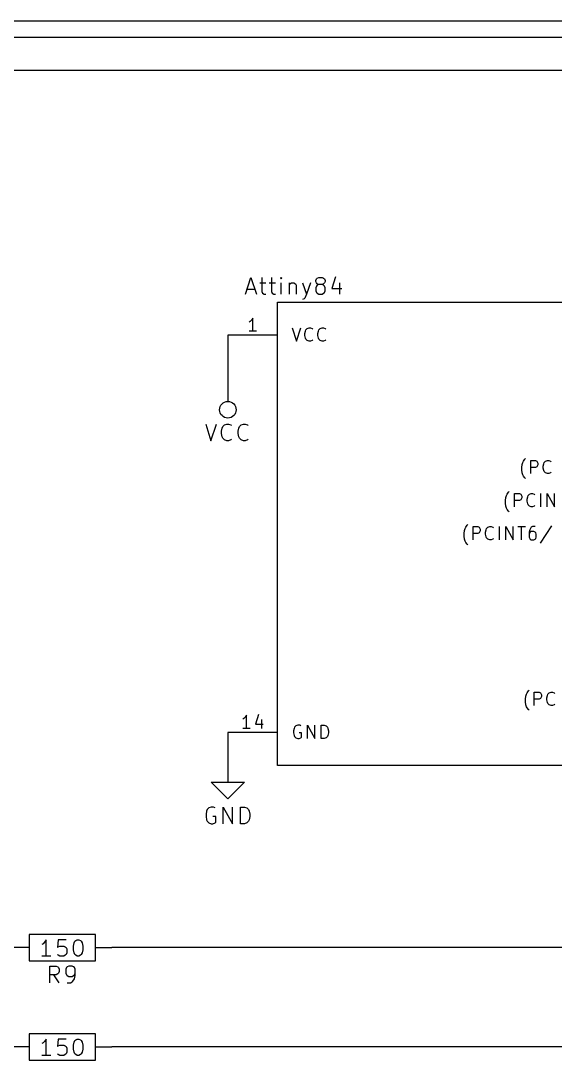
# Model space of a CAD drawing. Extents: x 10 to 287, y -200 to -10.
# Drawn here: x 145.4 to 186.4, y -131.8 to -52.1 of the extents above; entities that cross this region are included whole.
import ezdxf

# ---------------------------------------------------------------- set-up
doc = ezdxf.new("R2010")
doc.units = 0
doc.header["$MEASUREMENT"] = 0

msp = doc.modelspace()

# ---------------------------------------------------------------- linework, layer by layer
at = {"layer": 'Cyan 2'}
for p, q in [((162.636, -73.0504), (163.043, -71.7804)), ((163.043, -71.7804), (163.474, -73.0504)), ((163.906, -71.7804), (163.906, -72.8472)), ((164.643, -71.7804), (164.643, -72.8472)), ((165.379, -71.7804), (165.329, -71.8312)), ((165.43, -71.8312), (165.379, -71.7804)), ((165.379, -71.7804), (165.379, -71.882)), ((168.148, -71.8312), (168.275, -71.7804)), ((168.275, -71.7804), (168.529, -71.7804)), ((168.529, -71.7804), (168.631, -71.8312)), ((169.545, -71.7042), (169.266, -72.6186)), ((163.728, -72.1868), (164.211, -72.1868)), ((164.465, -72.1868), (164.948, -72.1868)), ((165.329, -71.8312), (165.379, -71.882)), ((165.379, -71.882), (165.43, -71.8312)), ((165.379, -73.0504), (165.379, -72.1868)), ((165.989, -72.1868), (165.989, -73.0504)), ((165.989, -72.3138), (166.04, -72.263)), ((166.04, -72.263), (166.167, -72.1868)), ((166.167, -72.1868), (166.345, -72.1868)), ((166.345, -72.1868), (166.472, -72.263)), ((166.472, -72.263), (166.522, -72.3646)), ((166.522, -72.3646), (166.522, -73.0504)), ((167.005, -72.1868), (167.31, -73.0504)), ((167.615, -72.1868), (167.31, -73.0504)), ((168.046, -72.009), (168.097, -71.882)), ((168.046, -72.0852), (168.046, -72.009)), ((168.097, -72.1868), (168.046, -72.0852)), ((168.097, -72.4408), (168.046, -72.5678)), ((168.046, -72.5678), (168.046, -72.7964)), ((168.097, -71.882), (168.148, -71.8312)), ((168.148, -72.263), (168.097, -72.1868)), ((168.148, -72.3646), (168.097, -72.4408)), ((168.275, -72.3138), (168.148, -72.263)), ((168.275, -72.3138), (168.148, -72.3646)), ((168.529, -72.3138), (168.275, -72.3138)), ((168.631, -72.263), (168.529, -72.3138)), ((168.631, -72.3646), (168.529, -72.3138)), ((168.631, -71.8312), (168.707, -71.882)), ((168.707, -72.1868), (168.631, -72.263)), ((168.707, -72.4408), (168.631, -72.3646)), ((168.707, -71.882), (168.758, -72.009)), ((168.758, -72.0852), (168.707, -72.1868)), ((168.758, -72.5678), (168.707, -72.4408)), ((168.758, -72.009), (168.758, -72.0852)), ((168.758, -72.7964), (168.758, -72.5678)), ((169.85, -72.1868), (169.85, -73.0504)), ((162.763, -72.6694), (163.347, -72.6694)), ((163.906, -72.8472), (163.957, -72.9742)), ((163.957, -72.9742), (164.084, -73.0504)), ((164.084, -73.0504), (164.211, -73.0504)), ((164.643, -72.8472), (164.694, -72.9742)), ((164.694, -72.9742), (164.821, -73.0504)), ((164.821, -73.0504), (164.948, -73.0504)), ((167.183, -73.3552), (167.132, -73.406)), ((167.31, -73.0504), (167.183, -73.3552)), ((168.046, -72.7964), (168.097, -72.9234)), ((168.097, -72.9234), (168.148, -72.9742)), ((168.148, -72.9742), (168.275, -73.0504)), ((168.275, -73.0504), (168.529, -73.0504)), ((168.529, -73.0504), (168.631, -72.9742)), ((168.631, -72.9742), (168.707, -72.9234)), ((168.707, -72.9234), (168.758, -72.7964)), ((169.266, -72.6186), (170.028, -72.6186)), ((167.132, -73.406), (167.005, -73.4568)), ((166.218, -75.6412), (166.548, -76.6572)), ((166.548, -76.6572), (166.878, -75.6412)), ((167.259, -75.7936), (167.361, -75.692)), ((167.361, -75.692), (167.513, -75.6412)), ((167.513, -75.6412), (167.615, -75.6412)), ((167.615, -75.6412), (167.742, -75.692)), ((167.742, -75.692), (167.792, -75.7428)), ((168.275, -75.7936), (168.377, -75.692)), ((168.377, -75.692), (168.529, -75.6412)), ((168.529, -75.6412), (168.631, -75.6412)), ((168.631, -75.6412), (168.758, -75.692)), ((168.758, -75.692), (168.808, -75.7428)), ((167.183, -76.073), (167.234, -75.8952)), ((167.183, -76.2254), (167.183, -76.073)), ((167.234, -76.4286), (167.183, -76.2254)), ((167.234, -75.8952), (167.259, -75.7936)), ((167.259, -76.5048), (167.234, -76.4286)), ((167.361, -76.6064), (167.259, -76.5048)), ((167.792, -76.5556), (167.742, -76.6064)), ((168.199, -76.073), (168.25, -75.8952)), ((168.199, -76.2254), (168.199, -76.073)), ((168.25, -76.4286), (168.199, -76.2254)), ((168.25, -75.8952), (168.275, -75.7936)), ((168.275, -76.5048), (168.25, -76.4286)), ((168.377, -76.6064), (168.275, -76.5048)), ((168.808, -76.5556), (168.758, -76.6064)), ((167.513, -76.6572), (167.361, -76.6064)), ((167.615, -76.6572), (167.513, -76.6572)), ((167.742, -76.6064), (167.615, -76.6572)), ((168.529, -76.6572), (168.377, -76.6064)), ((168.631, -76.6572), (168.529, -76.6572)), ((168.758, -76.6064), (168.631, -76.6572)), ((159.588, -83.0326), (159.995, -84.3026)), ((159.995, -84.3026), (160.426, -83.0326)), ((160.807, -83.566), (160.858, -83.3374)), ((160.807, -83.7438), (160.807, -83.566)), ((160.858, -83.9978), (160.807, -83.7438)), ((160.858, -83.3374), (160.909, -83.2104)), ((160.909, -83.2104), (161.036, -83.0834)), ((161.036, -83.0834), (161.214, -83.0326)), ((161.214, -83.0326), (161.341, -83.0326)), ((161.341, -83.0326), (161.519, -83.0834)), ((161.519, -83.0834), (161.569, -83.1342)), ((162.077, -83.566), (162.128, -83.3374)), ((162.077, -83.7438), (162.077, -83.566)), ((162.128, -83.9978), (162.077, -83.7438)), ((162.128, -83.3374), (162.179, -83.2104)), ((162.179, -83.2104), (162.306, -83.0834)), ((162.306, -83.0834), (162.484, -83.0326)), ((162.484, -83.0326), (162.611, -83.0326)), ((162.611, -83.0326), (162.789, -83.0834)), ((162.789, -83.0834), (162.839, -83.1342)), ((160.909, -84.0994), (160.858, -83.9978)), ((161.036, -84.2264), (160.909, -84.0994)), ((161.214, -84.3026), (161.036, -84.2264)), ((161.341, -84.3026), (161.214, -84.3026)), ((161.519, -84.2264), (161.341, -84.3026)), ((161.569, -84.1756), (161.519, -84.2264)), ((162.179, -84.0994), (162.128, -83.9978)), ((162.306, -84.2264), (162.179, -84.0994)), ((162.484, -84.3026), (162.306, -84.2264)), ((162.611, -84.3026), (162.484, -84.3026)), ((162.789, -84.2264), (162.611, -84.3026)), ((162.839, -84.1756), (162.789, -84.2264)), ((183.82, -86.3346), (183.845, -86.106)), ((183.845, -86.106), (183.896, -85.9536)), ((183.896, -85.9536), (183.947, -85.852)), ((183.947, -85.852), (184.048, -85.6996)), ((184.048, -85.6996), (184.099, -85.6488)), ((184.506, -86.8172), (184.506, -85.8012)), ((184.506, -85.8012), (184.887, -85.8012)), ((184.887, -85.8012), (184.988, -85.852)), ((184.988, -85.852), (185.014, -85.9028)), ((185.014, -85.9028), (185.064, -86.0044)), ((185.064, -86.1314), (185.014, -86.233)), ((185.064, -86.0044), (185.064, -86.1314)), ((185.471, -86.233), (185.522, -86.0552)), ((185.522, -86.0552), (185.547, -85.9536)), ((185.547, -85.9536), (185.649, -85.852)), ((185.649, -85.852), (185.801, -85.8012)), ((185.801, -85.8012), (185.903, -85.8012)), ((185.903, -85.8012), (186.03, -85.852)), ((186.03, -85.852), (186.08, -85.9028)), ((183.82, -86.5378), (183.82, -86.3346)), ((183.845, -86.7664), (183.82, -86.5378)), ((183.896, -86.9188), (183.845, -86.7664)), ((183.947, -87.0204), (183.896, -86.9188)), ((184.887, -86.3346), (184.506, -86.3346)), ((184.988, -86.2838), (184.887, -86.3346)), ((185.014, -86.233), (184.988, -86.2838)), ((185.471, -86.3854), (185.471, -86.233)), ((185.522, -86.5886), (185.471, -86.3854)), ((185.547, -86.6648), (185.522, -86.5886)), ((185.649, -86.7664), (185.547, -86.6648)), ((185.801, -86.8172), (185.649, -86.7664)), ((185.903, -86.8172), (185.801, -86.8172)), ((186.03, -86.7664), (185.903, -86.8172)), ((186.08, -86.7156), (186.03, -86.7664)), ((184.048, -87.1474), (183.947, -87.0204)), ((184.099, -87.1982), (184.048, -87.1474)), ((182.601, -88.646), (182.651, -88.4936)), ((182.651, -88.4936), (182.702, -88.392)), ((182.702, -88.392), (182.804, -88.2396)), ((182.804, -88.2396), (182.855, -88.1888)), ((183.261, -89.3572), (183.261, -88.3412)), ((183.261, -88.3412), (183.642, -88.3412)), ((183.642, -88.3412), (183.744, -88.392)), ((183.744, -88.392), (183.769, -88.4428)), ((183.769, -88.4428), (183.82, -88.5444)), ((184.277, -88.5952), (184.302, -88.4936)), ((184.302, -88.4936), (184.404, -88.392)), ((184.404, -88.392), (184.556, -88.3412)), ((184.556, -88.3412), (184.658, -88.3412)), ((184.658, -88.3412), (184.785, -88.392)), ((184.785, -88.392), (184.836, -88.4428)), ((185.293, -89.3572), (185.293, -88.3412)), ((185.776, -89.3572), (185.776, -88.3412)), ((185.776, -88.3412), (186.334, -89.3572)), ((186.334, -89.3572), (186.334, -88.3412)), ((182.575, -88.8746), (182.601, -88.646)), ((182.575, -89.0778), (182.575, -88.8746)), ((182.601, -89.3064), (182.575, -89.0778)), ((182.651, -89.4588), (182.601, -89.3064)), ((183.642, -88.8746), (183.261, -88.8746)), ((183.744, -88.8238), (183.642, -88.8746)), ((183.769, -88.773), (183.744, -88.8238)), ((183.82, -88.6714), (183.769, -88.773)), ((183.82, -88.5444), (183.82, -88.6714)), ((184.226, -88.773), (184.277, -88.5952)), ((184.226, -88.9254), (184.226, -88.773)), ((184.277, -89.1286), (184.226, -88.9254)), ((184.302, -89.2048), (184.277, -89.1286)), ((184.404, -89.3064), (184.302, -89.2048)), ((184.556, -89.3572), (184.404, -89.3064)), ((184.785, -89.3064), (184.658, -89.3572)), ((184.836, -89.2556), (184.785, -89.3064)), ((182.702, -89.5604), (182.651, -89.4588)), ((182.804, -89.6874), (182.702, -89.5604)), ((182.855, -89.7382), (182.804, -89.6874)), ((184.658, -89.3572), (184.556, -89.3572)), ((179.527, -90.932), (179.629, -90.7796)), ((179.629, -90.7796), (179.68, -90.7288)), ((180.086, -91.8972), (180.086, -90.8812)), ((180.086, -90.8812), (180.467, -90.8812)), ((180.467, -90.8812), (180.569, -90.932)), ((181.229, -90.932), (181.381, -90.8812)), ((181.381, -90.8812), (181.483, -90.8812)), ((181.483, -90.8812), (181.61, -90.932)), ((182.118, -91.8972), (182.118, -90.8812)), ((182.601, -91.8972), (182.601, -90.8812)), ((182.601, -90.8812), (183.159, -91.8972)), ((183.159, -91.8972), (183.159, -90.8812)), ((183.515, -90.8812), (184.099, -90.8812)), ((183.794, -91.8972), (183.794, -90.8812)), ((184.658, -90.8812), (184.556, -90.932)), ((184.861, -90.8812), (184.658, -90.8812)), ((186.106, -90.8304), (185.242, -92.1512)), ((179.4, -91.4146), (179.426, -91.186)), ((179.4, -91.6178), (179.4, -91.4146)), ((179.426, -91.8464), (179.4, -91.6178)), ((179.426, -91.186), (179.476, -91.0336)), ((179.476, -91.0336), (179.527, -90.932)), ((180.467, -91.4146), (180.086, -91.4146)), ((180.569, -91.3638), (180.467, -91.4146)), ((180.569, -90.932), (180.594, -90.9828)), ((180.594, -91.313), (180.569, -91.3638)), ((180.594, -90.9828), (180.645, -91.0844)), ((180.645, -91.2114), (180.594, -91.313)), ((180.645, -91.0844), (180.645, -91.2114)), ((181.051, -91.313), (181.102, -91.1352)), ((181.051, -91.4654), (181.051, -91.313)), ((181.102, -91.6686), (181.051, -91.4654)), ((181.102, -91.1352), (181.127, -91.0336)), ((181.127, -91.7448), (181.102, -91.6686)), ((181.127, -91.0336), (181.229, -90.932)), ((181.61, -90.932), (181.661, -90.9828)), ((184.429, -91.1352), (184.379, -91.313)), ((184.379, -91.313), (184.379, -91.694)), ((184.429, -91.3638), (184.379, -91.4654)), ((184.379, -91.694), (184.429, -91.7956)), ((184.506, -90.9828), (184.429, -91.1352)), ((184.455, -91.313), (184.429, -91.3638)), ((184.556, -91.2622), (184.455, -91.313)), ((184.556, -90.932), (184.506, -90.9828)), ((184.76, -91.2622), (184.556, -91.2622)), ((184.861, -91.313), (184.76, -91.2622)), ((184.912, -91.3638), (184.861, -91.313)), ((184.937, -91.4654), (184.912, -91.3638)), ((184.912, -91.7956), (184.937, -91.694)), ((184.937, -91.694), (184.937, -91.4654)), ((179.476, -91.9988), (179.426, -91.8464)), ((179.527, -92.1004), (179.476, -91.9988)), ((179.629, -92.2274), (179.527, -92.1004)), ((179.68, -92.2782), (179.629, -92.2274)), ((181.229, -91.8464), (181.127, -91.7448)), ((181.381, -91.8972), (181.229, -91.8464)), ((181.483, -91.8972), (181.381, -91.8972)), ((181.61, -91.8464), (181.483, -91.8972)), ((181.661, -91.7956), (181.61, -91.8464)), ((184.429, -91.7956), (184.455, -91.8464)), ((184.455, -91.8464), (184.556, -91.8972)), ((184.556, -91.8972), (184.76, -91.8972)), ((184.76, -91.8972), (184.861, -91.8464)), ((184.861, -91.8464), (184.912, -91.7956)), ((184.175, -103.734), (184.226, -103.632)), ((184.226, -103.632), (184.328, -103.48)), ((184.328, -103.48), (184.379, -103.429)), ((184.785, -104.597), (184.785, -103.581)), ((184.785, -103.581), (185.166, -103.581)), ((185.166, -103.581), (185.268, -103.632)), ((185.268, -103.632), (185.293, -103.683)), ((185.826, -103.734), (185.928, -103.632)), ((185.928, -103.632), (186.08, -103.581)), ((186.08, -103.581), (186.182, -103.581)), ((186.182, -103.581), (186.309, -103.632)), ((186.309, -103.632), (186.36, -103.683)), ((184.099, -104.115), (184.125, -103.886)), ((184.099, -104.318), (184.099, -104.115)), ((184.125, -104.546), (184.099, -104.318)), ((184.125, -103.886), (184.175, -103.734)), ((185.166, -104.115), (184.785, -104.115)), ((185.268, -104.064), (185.166, -104.115)), ((185.293, -104.013), (185.268, -104.064)), ((185.293, -103.683), (185.344, -103.784)), ((185.344, -103.911), (185.293, -104.013)), ((185.344, -103.784), (185.344, -103.911)), ((185.75, -104.013), (185.801, -103.835)), ((185.75, -104.165), (185.75, -104.013)), ((185.801, -104.369), (185.75, -104.165)), ((185.801, -103.835), (185.826, -103.734)), ((185.826, -104.445), (185.801, -104.369)), ((185.928, -104.546), (185.826, -104.445)), ((184.175, -104.699), (184.125, -104.546)), ((184.226, -104.8), (184.175, -104.699)), ((184.328, -104.927), (184.226, -104.8)), ((184.379, -104.978), (184.328, -104.927)), ((186.08, -104.597), (185.928, -104.546)), ((186.182, -104.597), (186.08, -104.597)), ((186.309, -104.546), (186.182, -104.597)), ((186.36, -104.496), (186.309, -104.546)), ((166.37, -106.375), (166.319, -106.553)), ((166.319, -106.553), (166.319, -106.705)), ((166.319, -106.705), (166.37, -106.909)), ((166.395, -106.274), (166.37, -106.375)), ((166.497, -106.172), (166.395, -106.274)), ((166.649, -106.121), (166.497, -106.172)), ((166.802, -106.121), (166.649, -106.121)), ((166.929, -106.705), (166.751, -106.705)), ((166.878, -106.172), (166.802, -106.121)), ((166.929, -107.036), (166.929, -106.705)), ((167.386, -107.137), (167.386, -106.121)), ((167.386, -106.121), (167.945, -107.137)), ((167.945, -107.137), (167.945, -106.121)), ((168.453, -107.137), (168.453, -106.121)), ((168.453, -106.121), (168.681, -106.121)), ((168.681, -106.121), (168.834, -106.172)), ((168.834, -106.172), (168.935, -106.274)), ((168.935, -106.274), (168.961, -106.375)), ((168.961, -106.375), (169.012, -106.553)), ((169.012, -106.705), (168.961, -106.909)), ((169.012, -106.553), (169.012, -106.705)), ((166.37, -106.909), (166.395, -106.985)), ((166.395, -106.985), (166.497, -107.086)), ((166.497, -107.086), (166.649, -107.137)), ((166.649, -107.137), (166.751, -107.137)), ((166.751, -107.137), (166.878, -107.086)), ((166.878, -107.086), (166.929, -107.036)), ((168.681, -107.137), (168.453, -107.137)), ((168.834, -107.086), (168.681, -107.137)), ((168.935, -106.985), (168.834, -107.086)), ((168.961, -106.909), (168.935, -106.985)), ((160.02, -112.42), (159.842, -112.471)), ((160.198, -112.42), (160.02, -112.42)), ((160.325, -112.471), (160.198, -112.42)), ((160.934, -113.69), (160.934, -112.42)), ((160.934, -112.42), (161.646, -113.69)), ((161.646, -113.69), (161.646, -112.42)), ((162.255, -113.69), (162.255, -112.42)), ((162.255, -112.42), (162.56, -112.42)), ((162.56, -112.42), (162.738, -112.471)), ((159.664, -112.725), (159.614, -112.954)), ((159.614, -112.954), (159.614, -113.132)), ((159.614, -113.132), (159.664, -113.386)), ((159.715, -112.598), (159.664, -112.725)), ((159.842, -112.471), (159.715, -112.598)), ((160.376, -113.132), (160.147, -113.132)), ((160.376, -113.563), (160.376, -113.132)), ((162.738, -112.471), (162.865, -112.598)), ((162.865, -112.598), (162.916, -112.725)), ((162.916, -112.725), (162.966, -112.954)), ((162.966, -113.132), (162.916, -113.386)), ((162.966, -112.954), (162.966, -113.132)), ((159.664, -113.386), (159.715, -113.487)), ((159.715, -113.487), (159.842, -113.614)), ((159.842, -113.614), (160.02, -113.69)), ((160.02, -113.69), (160.147, -113.69)), ((160.147, -113.69), (160.325, -113.614)), ((160.325, -113.614), (160.376, -113.563)), ((162.56, -113.69), (162.255, -113.69)), ((162.738, -113.614), (162.56, -113.69)), ((162.865, -113.487), (162.738, -113.614)), ((162.916, -113.386), (162.865, -113.487)), ((147.244, -122.758), (147.117, -122.885)), ((147.371, -122.58), (147.244, -122.758)), ((147.371, -123.85), (147.371, -122.58)), ((148.285, -122.58), (148.234, -123.165)), ((148.895, -122.58), (148.285, -122.58)), ((149.454, -123.063), (149.504, -122.809)), ((149.504, -122.809), (149.555, -122.682)), ((149.555, -122.682), (149.631, -122.631)), ((149.631, -122.631), (149.733, -122.58)), ((149.733, -122.58), (149.86, -122.58)), ((149.86, -122.58), (149.987, -122.631)), ((149.987, -122.631), (150.038, -122.682)), ((150.038, -122.682), (150.114, -122.809)), ((150.114, -122.809), (150.165, -123.063)), ((147.117, -122.885), (147.015, -122.936)), ((148.234, -123.165), (148.285, -123.114)), ((148.285, -123.114), (148.412, -123.063)), ((148.412, -123.063), (148.717, -123.063)), ((148.717, -123.063), (148.819, -123.114)), ((148.819, -123.114), (148.895, -123.165)), ((148.895, -123.165), (148.946, -123.292)), ((148.946, -123.596), (148.895, -123.723)), ((148.946, -123.292), (148.946, -123.596)), ((149.454, -123.368), (149.454, -123.063)), ((149.504, -123.596), (149.454, -123.368)), ((149.555, -123.723), (149.504, -123.596)), ((150.114, -123.596), (150.038, -123.723)), ((150.165, -123.368), (150.114, -123.596)), ((150.165, -123.063), (150.165, -123.368)), ((147.726, -123.85), (147.015, -123.85)), ((148.285, -123.774), (148.234, -123.723)), ((148.412, -123.85), (148.285, -123.774)), ((148.717, -123.85), (148.412, -123.85)), ((148.819, -123.774), (148.717, -123.85)), ((148.895, -123.723), (148.819, -123.774)), ((149.631, -123.774), (149.555, -123.723)), ((149.733, -123.85), (149.631, -123.774)), ((149.86, -123.85), (149.733, -123.85)), ((149.987, -123.774), (149.86, -123.85)), ((150.038, -123.723), (149.987, -123.774)), ((147.65, -125.882), (147.65, -124.612)), ((147.65, -124.612), (148.133, -124.612)), ((148.133, -124.612), (148.26, -124.663)), ((148.26, -125.197), (148.133, -125.273)), ((148.26, -124.663), (148.311, -124.714)), ((148.311, -125.146), (148.26, -125.197)), ((148.311, -124.714), (148.361, -124.841)), ((148.361, -125.019), (148.311, -125.146)), ((148.361, -124.841), (148.361, -125.019)), ((148.92, -124.714), (148.869, -124.841)), ((148.869, -124.841), (148.869, -125.146)), ((148.869, -125.146), (148.92, -125.273)), ((148.971, -124.663), (148.92, -124.714)), ((149.098, -124.612), (148.971, -124.663)), ((149.352, -124.612), (149.098, -124.612)), ((149.454, -124.663), (149.352, -124.612)), ((149.53, -124.714), (149.454, -124.663)), ((149.581, -124.841), (149.53, -124.714)), ((149.53, -125.273), (149.581, -125.146)), ((149.581, -125.324), (149.581, -124.841)), ((148.133, -125.273), (147.65, -125.273)), ((148.361, -125.882), (147.955, -125.273)), ((148.92, -125.273), (148.971, -125.324)), ((148.971, -125.324), (149.098, -125.4)), ((148.971, -125.882), (149.225, -125.882)), ((149.098, -125.4), (149.352, -125.4)), ((149.225, -125.882), (149.352, -125.806)), ((149.352, -125.4), (149.454, -125.324)), ((149.352, -125.806), (149.403, -125.755)), ((149.403, -125.755), (149.53, -125.578)), ((149.454, -125.324), (149.53, -125.273)), ((149.53, -125.578), (149.581, -125.324)), ((147.117, -130.505), (147.015, -130.556)), ((147.244, -130.378), (147.117, -130.505)), ((147.371, -130.2), (147.244, -130.378)), ((147.371, -131.47), (147.371, -130.2)), ((148.285, -130.2), (148.234, -130.785)), ((148.234, -130.785), (148.285, -130.734)), ((148.895, -130.2), (148.285, -130.2)), ((148.285, -130.734), (148.412, -130.683)), ((148.412, -130.683), (148.717, -130.683)), ((148.717, -130.683), (148.819, -130.734)), ((148.819, -130.734), (148.895, -130.785)), ((148.895, -130.785), (148.946, -130.912)), ((149.454, -130.683), (149.504, -130.429)), ((149.454, -130.988), (149.454, -130.683)), ((149.504, -130.429), (149.555, -130.302)), ((149.555, -130.302), (149.631, -130.251)), ((149.631, -130.251), (149.733, -130.2)), ((149.733, -130.2), (149.86, -130.2)), ((149.86, -130.2), (149.987, -130.251)), ((149.987, -130.251), (150.038, -130.302)), ((150.038, -130.302), (150.114, -130.429)), ((150.114, -130.429), (150.165, -130.683)), ((150.165, -130.683), (150.165, -130.988)), ((147.726, -131.47), (147.015, -131.47)), ((148.285, -131.394), (148.234, -131.343)), ((148.412, -131.47), (148.285, -131.394)), ((148.717, -131.47), (148.412, -131.47)), ((148.819, -131.394), (148.717, -131.47)), ((148.895, -131.343), (148.819, -131.394)), ((148.946, -131.216), (148.895, -131.343)), ((148.946, -130.912), (148.946, -131.216)), ((149.504, -131.216), (149.454, -130.988)), ((149.555, -131.343), (149.504, -131.216)), ((149.631, -131.394), (149.555, -131.343)), ((149.733, -131.47), (149.631, -131.394)), ((149.86, -131.47), (149.733, -131.47)), ((149.987, -131.394), (149.86, -131.47)), ((150.038, -131.343), (149.987, -131.394)), ((150.114, -131.216), (150.038, -131.343)), ((150.165, -130.988), (150.114, -131.216))]:
    msp.add_line(p, q, dxfattribs=at)
at = {"layer": 'Green 2'}
for p, q in [((52.07, -52.07), (227.33, -52.07)), ((229.87, -53.34), (57.15, -53.34)), ((222.25, -55.88), (55.88, -55.88)), ((161.29, -76.2), (161.29, -80.01)), ((161.29, -106.68), (161.29, -109.22)), ((218.44, -123.19), (152.4, -123.19)), ((224.79, -130.81), (152.4, -130.81))]:
    msp.add_line(p, q, dxfattribs=at)
at = {"layer": 'L.Yellow'}
for p, q in [((165.1, -109.22), (165.1, -73.66)), ((165.1, -73.66), (210.82, -73.66)), ((210.82, -109.22), (165.1, -109.22))]:
    msp.add_line(p, q, dxfattribs=at)
at = {"layer": 'Red 2'}
for p, q in [((165.1, -109.22), (165.1, -73.66)), ((165.1, -73.66), (210.82, -73.66)), ((163.195, -74.8792), (163.093, -75.0316)), ((163.195, -75.8952), (163.195, -74.8792)), ((162.992, -75.1332), (162.916, -75.184)), ((163.093, -75.0316), (162.992, -75.1332)), ((165.1, -76.2), (161.29, -76.2)), ((163.474, -75.8952), (162.916, -75.8952)), ((161.29, -80.01), (161.29, -81.28)), ((162.509, -105.613), (162.433, -105.664)), ((162.611, -105.512), (162.509, -105.613)), ((162.712, -105.359), (162.611, -105.512)), ((162.712, -106.375), (162.712, -105.359)), ((163.627, -105.308), (163.398, -106.045)), ((163.398, -106.045), (164.008, -106.045)), ((163.881, -105.689), (163.881, -106.375)), ((165.1, -106.68), (161.29, -106.68)), ((162.992, -106.375), (162.433, -106.375)), ((161.29, -109.22), (161.29, -110.49)), ((210.82, -109.22), (165.1, -109.22)), ((161.29, -111.76), (160.02, -110.49)), ((160.02, -110.49), (161.29, -110.49)), ((161.29, -110.49), (162.56, -110.49)), ((162.56, -110.49), (161.29, -111.76)), ((146.05, -122.174), (146.05, -124.206)), ((151.13, -122.174), (146.05, -122.174)), ((151.13, -124.206), (151.13, -122.174)), ((146.05, -123.19), (144.78, -123.19)), ((151.13, -123.19), (152.4, -123.19)), ((146.05, -124.206), (151.13, -124.206)), ((146.05, -129.794), (146.05, -131.826)), ((151.13, -129.794), (146.05, -129.794)), ((151.13, -131.826), (151.13, -129.794)), ((146.05, -130.81), (144.78, -130.81)), ((151.13, -130.81), (152.4, -130.81)), ((146.05, -131.826), (151.13, -131.826))]:
    msp.add_line(p, q, dxfattribs=at)
msp.add_circle((161.29, -81.915), 0.635, dxfattribs=at)

doc.saveas('drawing.dxf')
